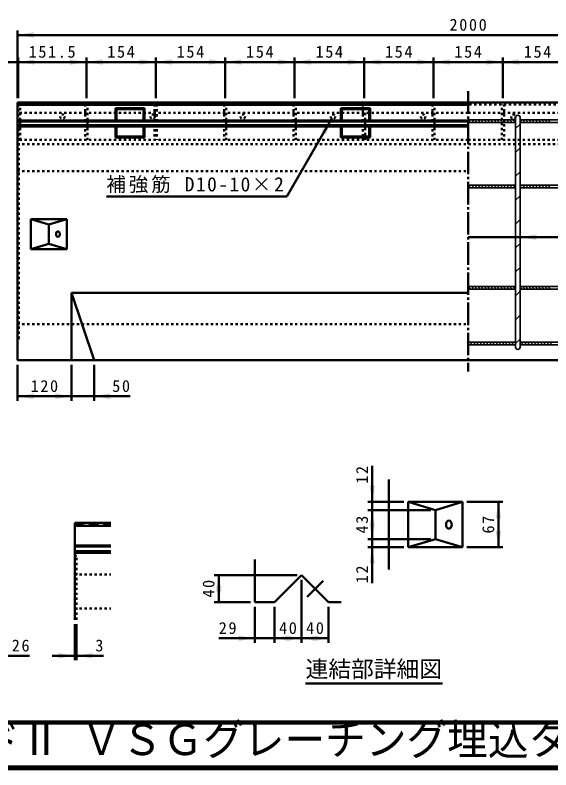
# Model space of a CAD drawing. Units: millimetres, scale not verified. Extents: x 100 to 4105, y 100 to 2870.
# Drawn here: x 1913 to 3101, y 100 to 1776 of the extents above; entities that cross this region are included whole.
import ezdxf
from ezdxf.enums import TextEntityAlignment as Align

# ---------------------------------------------------------------- set-up
doc = ezdxf.new("R2010")
doc.units = ezdxf.units.MM
doc.header["$LTSCALE"] = 5
for name, pattern in [('USER1', [2.2, 1, -1.2]), ('USER2', [13.4, 10, -1.2, 1, -1.2]), ('USER4', [6.3, 4.2, -2.1])]:
    doc.linetypes.add(name, pattern=pattern)
doc.layers.add('V-nasSTD', color=7, linetype='Continuous', lineweight=50)
doc.styles.add('ＭＳ ゴシック', font='')
doc.styles.get('ＭＳ ゴシック').set_extended_font_data('MS Gothic')

msp = doc.modelspace()

# ---------------------------------------------------------------- hatches: boundary and pattern name
at = {"layer": 'V-nasSTD'}
for points in [[(1953.814, 1737.38), (1917.814, 1731.38), (1953.814, 1725.38)], [(1881.814, 1677.38), (1917.814, 1671.38), (1881.814, 1665.38)], [(1955.314, 1665.38), (1919.314, 1671.38), (1955.314, 1677.38)], [(2034.814, 1677.38), (2070.814, 1671.38), (2034.814, 1665.38)], [(2106.814, 1665.38), (2070.814, 1671.38), (2106.814, 1677.38)], [(2188.814, 1677.38), (2224.814, 1671.38), (2188.814, 1665.38)], [(2260.814, 1665.38), (2224.814, 1671.38), (2260.814, 1677.38)], [(2342.814, 1677.38), (2378.814, 1671.38), (2342.814, 1665.38)], [(2414.814, 1665.38), (2378.814, 1671.38), (2414.814, 1677.38)], [(2496.814, 1677.38), (2532.814, 1671.38), (2496.814, 1665.38)], [(2568.814, 1665.38), (2532.814, 1671.38), (2568.814, 1677.38)], [(2650.814, 1677.38), (2686.814, 1671.38), (2650.814, 1665.38)], [(2722.814, 1665.38), (2686.814, 1671.38), (2722.814, 1677.38)], [(2804.814, 1677.38), (2840.814, 1671.38), (2804.814, 1665.38)], [(2876.814, 1665.38), (2840.814, 1671.38), (2876.814, 1677.38)], [(2958.814, 1677.38), (2994.814, 1671.38), (2958.814, 1665.38)], [(3030.814, 1677.38), (2994.814, 1671.38), (3030.814, 1665.38)], [(2592.117, 1517.644), (2615.314, 1545.821), (2602.51, 1511.644)], [(3068.814, 1288.603), (3032.814, 1282.603), (3068.814, 1276.603)], [(1953.814, 935.38), (1917.814, 929.38), (1953.814, 923.38)], [(2001.814, 923.38), (2037.814, 929.38), (2001.814, 935.38)], [(2123.814, 935.38), (2087.814, 929.38), (2123.814, 923.38)], [(2699.043, 730.777), (2705.043, 694.777), (2711.043, 730.777)], [(2991.043, 658.777), (2985.043, 694.777), (2979.043, 658.777)], [(2711.043, 640.777), (2705.043, 676.777), (2699.043, 640.777)], [(2699.043, 648.277), (2705.043, 612.277), (2711.043, 648.277)], [(2979.043, 630.277), (2985.043, 594.277), (2991.043, 630.277)], [(2711.043, 558.277), (2705.043, 594.277), (2699.043, 558.277)], [(2370.624, 496.204), (2364.624, 532.204), (2358.624, 496.204)], [(2358.624, 508.204), (2364.624, 472.204), (2370.624, 508.204)], [(2408.624, 386.204), (2444.624, 392.204), (2408.624, 398.204)], [(2524.124, 398.204), (2488.124, 392.204), (2524.124, 386.204)], [(2512.124, 386.204), (2548.124, 392.204), (2512.124, 398.204)], [(2584.124, 398.204), (2548.124, 392.204), (2584.124, 386.204)], [(2572.124, 386.204), (2608.124, 392.204), (2572.124, 398.204)], [(2008.943, 347.405), (2044.943, 353.405), (2008.943, 359.405)], [(2084.693, 359.405), (2048.693, 353.405), (2084.693, 347.405)]]:
    msp.add_hatch(color=256, dxfattribs=at).paths.add_polyline_path(points)

# ---------------------------------------------------------------- linework, layer by layer
for p, q in [((1917.814, 1591.38), (1917.814, 1741.38)), ((1917.814, 1731.38), (3917.814, 1731.38)), ((1919.314, 1591.38), (1919.314, 1681.38)), ((2070.814, 1591.38), (2070.814, 1681.38)), ((2224.814, 1591.38), (2224.814, 1681.38)), ((2378.814, 1591.38), (2378.814, 1681.38)), ((2532.814, 1591.38), (2532.814, 1681.38)), ((2686.814, 1591.38), (2686.814, 1681.38)), ((2840.814, 1591.38), (2840.814, 1681.38)), ((2994.814, 1591.38), (2994.814, 1681.38)), ((1817.814, 1671.38), (1917.814, 1671.38)), ((1919.314, 1671.38), (1917.814, 1671.38)), ((2070.814, 1671.38), (1919.314, 1671.38)), ((2224.814, 1671.38), (2070.814, 1671.38)), ((2378.814, 1671.38), (2224.814, 1671.38)), ((2532.814, 1671.38), (2378.814, 1671.38)), ((2686.814, 1671.38), (2532.814, 1671.38)), ((2840.814, 1671.38), (2686.814, 1671.38)), ((2994.814, 1671.38), (2840.814, 1671.38)), ((2994.814, 1671.38), (3148.814, 1671.38)), ((1917.814, 1581.38), (1917.814, 1009.38)), ((1917.814, 1581.38), (3917.814, 1581.38)), ((1917.814, 1576.38), (2917.814, 1576.38)), ((2135.514, 1568.68), (2200.114, 1568.68)), ((2135.514, 1568.68), (2137.814, 1566.38)), ((2135.514, 1568.68), (2135.514, 1541.395)), ((2137.814, 1566.38), (2197.814, 1566.38)), ((2137.814, 1566.38), (2137.814, 1541.395)), ((2197.814, 1566.38), (2200.114, 1568.68)), ((2197.814, 1566.38), (2197.814, 1541.395)), ((2200.114, 1568.68), (2200.114, 1541.395)), ((2635.514, 1568.68), (2700.114, 1568.68)), ((2635.514, 1568.68), (2637.814, 1566.38)), ((2635.514, 1568.68), (2635.514, 1541.395)), ((2637.814, 1566.38), (2697.814, 1566.38)), ((2637.814, 1566.38), (2637.814, 1541.395)), ((2697.814, 1566.38), (2700.114, 1568.68)), ((2697.814, 1566.38), (2697.814, 1541.395)), ((2700.114, 1568.68), (2700.114, 1541.395)), ((2615.314, 1545.821), (2515.314, 1372.616)), ((1917.814, 1541.395), (2917.814, 1541.395)), ((1917.814, 1539.38), (2917.814, 1539.38)), ((1917.814, 1531.38), (2917.814, 1531.38)), ((1917.814, 1528.022), (2917.814, 1528.022)), ((2135.514, 1528.022), (2135.514, 1504.08)), ((2137.814, 1528.022), (2137.814, 1506.38)), ((2197.814, 1528.022), (2197.814, 1506.38)), ((2200.114, 1528.022), (2200.114, 1504.08)), ((2635.514, 1528.022), (2635.514, 1504.08)), ((2637.814, 1528.022), (2637.814, 1506.38)), ((2697.814, 1528.022), (2697.814, 1506.38)), ((2700.114, 1528.022), (2700.114, 1504.08)), ((2135.514, 1504.08), (2137.814, 1506.38)), ((2135.514, 1504.08), (2200.114, 1504.08)), ((2137.814, 1506.38), (2197.814, 1506.38)), ((2197.814, 1506.38), (2200.114, 1504.08)), ((2635.514, 1504.08), (2637.814, 1506.38)), ((2635.514, 1504.08), (2700.114, 1504.08)), ((2637.814, 1506.38), (2697.814, 1506.38)), ((2697.814, 1506.38), (2700.114, 1504.08)), ((2515.314, 1372.616), (2115.314, 1372.616)), ((1947.814, 1322.88), (1947.814, 1255.88)), ((1947.814, 1322.88), (2027.814, 1322.88)), ((1947.814, 1322.88), (1987.814, 1310.88)), ((1987.814, 1310.88), (2027.814, 1322.88)), ((1987.814, 1310.88), (1987.814, 1267.88)), ((2027.814, 1322.88), (2027.814, 1255.88)), ((4020.814, 1282.603), (2917.814, 1282.603)), ((1947.814, 1255.88), (1987.814, 1267.88)), ((1987.814, 1267.88), (2027.814, 1255.88)), ((1947.814, 1255.88), (2027.814, 1255.88)), ((2037.814, 1159.38), (2037.814, 1009.38)), ((2037.814, 1159.38), (2087.814, 1009.38)), ((2037.814, 1159.38), (2917.814, 1159.38)), ((1917.814, 1009.38), (3917.814, 1009.38)), ((1917.814, 999.38), (1917.814, 919.38)), ((2037.814, 999.38), (2037.814, 919.38)), ((2087.814, 999.38), (2087.814, 919.38)), ((1917.814, 929.38), (2037.814, 929.38)), ((2037.814, 929.38), (2087.814, 929.38)), ((2167.814, 929.38), (2087.814, 929.38)), ((2705.043, 774.777), (2705.043, 694.777)), ((2741.543, 744.527), (2741.543, 544.527)), ((2775.043, 694.777), (2695.043, 694.777)), ((2705.043, 676.777), (2705.043, 694.777)), ((2785.043, 694.777), (2785.043, 594.277)), ((2785.043, 694.777), (2905.043, 694.777)), ((2785.043, 694.777), (2845.043, 676.777)), ((2845.043, 676.777), (2905.043, 694.777)), ((2905.043, 694.777), (2905.043, 594.277)), ((2915.043, 694.777), (2995.043, 694.777)), ((2985.043, 594.277), (2985.043, 694.777)), ((2835.043, 676.777), (2695.043, 676.777)), ((2705.043, 612.277), (2705.043, 676.777)), ((2845.043, 676.777), (2845.043, 612.277)), ((2044.943, 433.405), (2044.943, 648.405)), ((2044.943, 648.405), (2124.943, 648.405)), ((2044.943, 642.155), (2124.943, 642.155)), ((2835.043, 612.277), (2695.043, 612.277)), ((2705.043, 594.277), (2705.043, 612.277)), ((2785.043, 594.277), (2845.043, 612.277)), ((2845.043, 612.277), (2905.043, 594.277)), ((2044.943, 598.424), (2124.943, 598.424)), ((2044.943, 595.905), (2124.943, 595.905)), ((2775.043, 594.277), (2695.043, 594.277)), ((2705.043, 514.277), (2705.043, 594.277)), ((2785.043, 594.277), (2905.043, 594.277)), ((2915.043, 594.277), (2995.043, 594.277)), ((2044.943, 585.905), (2124.943, 585.905)), ((2044.943, 581.708), (2124.943, 581.708)), ((2444.624, 567.204), (2444.624, 472.204)), ((2538.124, 532.204), (2354.624, 532.204)), ((2364.624, 472.204), (2364.624, 532.204)), ((2488.124, 472.204), (2548.124, 532.204)), ((2548.124, 532.204), (2608.124, 472.204)), ((2548.124, 522.204), (2548.124, 382.204)), ((2434.624, 472.204), (2354.624, 472.204)), ((2444.624, 472.204), (2488.124, 472.204)), ((2608.124, 472.204), (2636.124, 472.204)), ((2444.624, 462.204), (2444.624, 382.204)), ((2488.124, 462.204), (2488.124, 382.204)), ((2608.124, 462.204), (2608.124, 382.204)), ((2044.943, 423.405), (2044.943, 343.405)), ((2048.693, 423.405), (2048.693, 343.405)), ((2364.624, 392.204), (2444.624, 392.204)), ((2444.624, 392.204), (2488.124, 392.204)), ((2488.124, 392.204), (2548.124, 392.204)), ((2548.124, 392.204), (2608.124, 392.204)), ((1944.943, 353.405), (1864.943, 353.405)), ((1994.943, 353.405), (2044.943, 353.405)), ((2044.943, 353.405), (2048.693, 353.405)), ((2108.693, 353.405), (2048.693, 353.405)), ((2557.286, 291.96), (2860.694, 291.96))]:
    msp.add_line(p, q, dxfattribs=at)
at = {"layer": 'V-nasSTD', "linetype": 'USER2'}
for p, q in [((2917.814, 1606.38), (2917.814, 984.38)), ((2560.446, 484.526), (2595.801, 519.882))]:
    msp.add_line(p, q, dxfattribs=at)
at = {"layer": 'V-nasSTD', "linetype": 'USER1'}
for p, q in [((1917.814, 1577.38), (1919.314, 1577.38)), ((1919.314, 1577.38), (3916.314, 1577.38)), ((1919.314, 1577.38), (1919.314, 1498.38)), ((1924.314, 1498.38), (1924.314, 1577.38)), ((2068.314, 1577.38), (2068.314, 1498.38)), ((2073.314, 1498.38), (2073.314, 1577.38)), ((2222.314, 1577.38), (2222.314, 1498.38)), ((2227.314, 1577.38), (2227.314, 1498.38)), ((2376.314, 1577.38), (2376.314, 1498.38)), ((2381.314, 1498.38), (2381.314, 1577.38)), ((2530.314, 1577.38), (2530.314, 1498.38)), ((2535.314, 1498.38), (2535.314, 1577.38)), ((2684.314, 1577.38), (2684.314, 1498.38)), ((2689.314, 1498.38), (2689.314, 1577.38)), ((2838.314, 1577.38), (2838.314, 1498.38)), ((2843.314, 1498.38), (2843.314, 1577.38)), ((2992.314, 1498.38), (2992.314, 1577.38)), ((2997.314, 1577.38), (2997.314, 1498.38)), ((2917.814, 1558.38), (1919.314, 1558.38)), ((2917.814, 1558.38), (3916.314, 1558.38)), ((1920.814, 1521.38), (1917.814, 1523.38)), ((1920.814, 1057.38), (1920.814, 1521.38)), ((1917.814, 1499.38), (1920.814, 1501.38)), ((1919.314, 1498.38), (1917.814, 1498.38)), ((2917.814, 1498.38), (1919.314, 1498.38)), ((2917.814, 1498.38), (3916.314, 1498.38)), ((1917.814, 1489.38), (3917.814, 1489.38)), ((1917.814, 1429.38), (2917.814, 1429.38)), ((1917.814, 1089.38), (2917.814, 1089.38)), ((1917.814, 1079.38), (1920.814, 1077.38)), ((1920.814, 1057.38), (1917.814, 1055.38)), ((2048.693, 573.405), (2044.943, 575.905)), ((2048.693, 433.405), (2048.693, 573.405)), ((2044.943, 545.905), (2048.693, 548.405)), ((2044.943, 533.405), (2124.943, 533.405)), ((2044.943, 458.405), (2124.943, 458.405))]:
    msp.add_line(p, q, dxfattribs=at)
at = {"layer": 'V-nasSTD', "lineweight": 35}
for p, q in [((2917.814, 1543.38), (3022.814, 1543.38)), ((2917.814, 1543.364), (2923.797, 1537.38)), ((2924.868, 1543.38), (2930.868, 1537.38)), ((2931.939, 1543.38), (2937.939, 1537.38)), ((2939.01, 1543.38), (2945.01, 1537.38)), ((2946.081, 1543.38), (2952.081, 1537.38)), ((2953.152, 1543.38), (2959.152, 1537.38)), ((2960.223, 1543.38), (2966.223, 1537.38)), ((2967.294, 1543.38), (2973.294, 1537.38)), ((2974.366, 1543.38), (2980.366, 1537.38)), ((2981.437, 1543.38), (2987.437, 1537.38)), ((2988.508, 1543.38), (2994.508, 1537.38)), ((2995.579, 1543.38), (3001.579, 1537.38)), ((3002.65, 1543.38), (3008.65, 1537.38)), ((3009.721, 1543.38), (3015.721, 1537.38)), ((3016.792, 1543.38), (3022.792, 1537.38)), ((3022.814, 1038.38), (3022.814, 1548.38)), ((3032.814, 1548.38), (3032.814, 1038.38)), ((3032.814, 1543.38), (3302.814, 1543.38)), ((3038.005, 1543.38), (3044.005, 1537.38)), ((3045.076, 1543.38), (3051.076, 1537.38)), ((3052.147, 1543.38), (3058.147, 1537.38)), ((3059.218, 1543.38), (3065.218, 1537.38)), ((3066.289, 1543.38), (3072.289, 1537.38)), ((3073.361, 1543.38), (3079.361, 1537.38)), ((3080.432, 1543.38), (3086.432, 1537.38)), ((3087.503, 1543.38), (3093.503, 1537.38)), ((3094.574, 1543.38), (3100.574, 1537.38)), ((2917.814, 1537.38), (3022.814, 1537.38)), ((3022.814, 1523.728), (3032.814, 1533.728)), ((3032.814, 1541.501), (3036.934, 1537.38)), ((3032.814, 1537.38), (3302.814, 1537.38)), ((3022.814, 1470.695), (3032.814, 1480.695)), ((3022.814, 1417.662), (3032.814, 1427.662)), ((2917.814, 1397.826), (3022.814, 1397.826)), ((2917.814, 1397.809), (2923.797, 1391.826)), ((2917.814, 1391.826), (3022.814, 1391.826)), ((2924.868, 1397.826), (2930.868, 1391.826)), ((2931.939, 1397.826), (2937.939, 1391.826)), ((2939.01, 1397.826), (2945.01, 1391.826)), ((2946.081, 1397.826), (2952.081, 1391.826)), ((2953.152, 1397.826), (2959.152, 1391.826)), ((2960.223, 1397.826), (2966.223, 1391.826)), ((2967.294, 1397.826), (2973.294, 1391.826)), ((2974.366, 1397.826), (2980.366, 1391.826)), ((2981.437, 1397.826), (2987.437, 1391.826)), ((2988.508, 1397.826), (2994.508, 1391.826)), ((2995.579, 1397.826), (3001.579, 1391.826)), ((3002.65, 1397.826), (3008.65, 1391.826)), ((3009.721, 1397.826), (3015.721, 1391.826)), ((3016.792, 1397.826), (3022.792, 1391.826)), ((3032.814, 1397.826), (3302.814, 1397.826)), ((3032.814, 1395.947), (3036.934, 1391.826)), ((3032.814, 1391.826), (3302.814, 1391.826)), ((3038.005, 1397.826), (3044.005, 1391.826)), ((3045.076, 1397.826), (3051.076, 1391.826)), ((3052.147, 1397.826), (3058.147, 1391.826)), ((3059.218, 1397.826), (3065.218, 1391.826)), ((3066.289, 1397.826), (3072.289, 1391.826)), ((3073.361, 1397.826), (3079.361, 1391.826)), ((3080.432, 1397.826), (3086.432, 1391.826)), ((3087.503, 1397.826), (3093.503, 1391.826)), ((3094.574, 1397.826), (3100.574, 1391.826)), ((3022.814, 1364.629), (3032.814, 1374.629)), ((3022.814, 1311.596), (3032.814, 1321.596)), ((3022.814, 1258.563), (3032.814, 1268.563)), ((3022.814, 1205.53), (3032.814, 1215.53)), ((2917.814, 1173.38), (3022.814, 1173.38)), ((2917.814, 1173.364), (2923.797, 1167.38)), ((2924.868, 1173.38), (2930.868, 1167.38)), ((2931.939, 1173.38), (2937.939, 1167.38)), ((2939.01, 1173.38), (2945.01, 1167.38)), ((2946.081, 1173.38), (2952.081, 1167.38)), ((2953.152, 1173.38), (2959.152, 1167.38)), ((2960.223, 1173.38), (2966.223, 1167.38)), ((2967.294, 1173.38), (2973.294, 1167.38)), ((2974.366, 1173.38), (2980.366, 1167.38)), ((2981.437, 1173.38), (2987.437, 1167.38)), ((2988.508, 1173.38), (2994.508, 1167.38)), ((2995.579, 1173.38), (3001.579, 1167.38)), ((3002.65, 1173.38), (3008.65, 1167.38)), ((3009.721, 1173.38), (3015.721, 1167.38)), ((3016.792, 1173.38), (3022.792, 1167.38)), ((3032.814, 1173.38), (3302.814, 1173.38)), ((3038.005, 1173.38), (3044.005, 1167.38)), ((3045.076, 1173.38), (3051.076, 1167.38)), ((3052.147, 1173.38), (3058.147, 1167.38)), ((3059.218, 1173.38), (3065.218, 1167.38)), ((3066.289, 1173.38), (3072.289, 1167.38)), ((3073.361, 1173.38), (3079.361, 1167.38)), ((3080.432, 1173.38), (3086.432, 1167.38)), ((3087.503, 1173.38), (3093.503, 1167.38)), ((3094.574, 1173.38), (3100.574, 1167.38)), ((2917.814, 1167.38), (3022.814, 1167.38)), ((3022.814, 1152.497), (3032.814, 1162.497)), ((3032.814, 1171.501), (3036.934, 1167.38)), ((3032.814, 1167.38), (3302.814, 1167.38)), ((3022.814, 1099.464), (3032.814, 1109.464)), ((3022.814, 1046.431), (3032.814, 1056.431)), ((2917.814, 1049.38), (3022.814, 1049.38)), ((2917.814, 1046.085), (2920.518, 1043.38)), ((2917.814, 1043.38), (3022.814, 1043.38)), ((2921.589, 1049.38), (2927.589, 1043.38)), ((2928.66, 1049.38), (2934.66, 1043.38)), ((2935.731, 1049.38), (2941.731, 1043.38)), ((2942.802, 1049.38), (2948.802, 1043.38)), ((2949.873, 1049.38), (2955.873, 1043.38)), ((2956.944, 1049.38), (2962.944, 1043.38)), ((2964.015, 1049.38), (2970.015, 1043.38)), ((2971.086, 1049.38), (2977.086, 1043.38)), ((2978.157, 1049.38), (2984.157, 1043.38)), ((2985.228, 1049.38), (2991.228, 1043.38)), ((2992.3, 1049.38), (2998.3, 1043.38)), ((2999.371, 1049.38), (3005.371, 1043.38)), ((3006.442, 1049.38), (3012.442, 1043.38)), ((3013.513, 1049.38), (3019.513, 1043.38)), ((3020.584, 1049.38), (3022.814, 1047.151)), ((3032.814, 1049.38), (3302.814, 1049.38)), ((3032.814, 1044.222), (3033.655, 1043.38)), ((3032.814, 1043.38), (3302.814, 1043.38)), ((3034.726, 1049.38), (3040.726, 1043.38)), ((3041.797, 1049.38), (3047.797, 1043.38)), ((3048.868, 1049.38), (3054.868, 1043.38)), ((3055.939, 1049.38), (3061.939, 1043.38)), ((3063.01, 1049.38), (3069.01, 1043.38)), ((3070.081, 1049.38), (3076.081, 1043.38)), ((3077.152, 1049.38), (3083.152, 1043.38)), ((3084.223, 1049.38), (3090.223, 1043.38)), ((3091.294, 1049.38), (3097.294, 1043.38)), ((3098.366, 1049.38), (3104.366, 1043.38))]:
    msp.add_line(p, q, dxfattribs=at)
at = {"layer": 'V-nasSTD', "linetype": 'USER4'}
msp.add_line((2044.943, 643.405), (2124.943, 643.405), dxfattribs=at)
at = {"layer": 'V-nasSTD', "lineweight": 100}
for p, q in [((105, 205), (4100, 205)), ((105, 105), (4100, 105))]:
    msp.add_line(p, q, dxfattribs=at)
at = {"layer": 'V-nasSTD', "lineweight": 13}
msp.add_lwpolyline([(100, 100), (100, 2870), (4105, 2870), (4105, 100)], close=True, dxfattribs=at)
at = {"layer": 'V-nasSTD', "linetype": 'USER1'}
for centre in [(2017.814, 1550.151), (2217.814, 1550.151), (2417.814, 1550.151), (2617.814, 1550.151), (2817.814, 1550.151), (3017.814, 1550.151)]:
    msp.add_circle(centre, 5, dxfattribs=at)
at = {"layer": 'V-nasSTD', "lineweight": 35}
for centre, start, end in [((3027.814, 1548.38), 0, 180), ((3027.814, 1038.38), 180, 0)]:
    msp.add_arc(centre, 5, start, end, dxfattribs=at)
at = {"layer": 'V-nasSTD'}
for centre, major_axis in [((2007.814, 1289.38), (0, 6)), ((2875.043, 644.527), (0, 9))]:
    msp.add_ellipse(centre, major_axis=major_axis, ratio=0.707107, dxfattribs=at)

# ---------------------------------------------------------------- texts
at = {"layer": 'V-nasSTD', "style": 'ＭＳ ゴシック'}
for s, height, p in [('3', 26.39, (2090.693, 389.405)), ('連結部詳細図', 36.95, (2557.286, 342.36))]:
    msp.add_text(s, height=height, dxfattribs=at).set_placement(p, align=Align.TOP_LEFT)
at = {"layer": 'V-nasSTD', "style": 'ＭＳ ゴシック', "width": 0.95}
msp.add_text('ユニロードⅡ ＶＳＧグレーチング埋込タイプ', height=69.65, dxfattribs=at).set_placement((1472.5, 202.5), align=Align.TOP_LEFT)
at = {"layer": 'V-nasSTD', "attachment_point": 1, "style": 'ＭＳ ゴシック'}
for s, insert, char_height in [('\\T1.2;2000', (2876.414, 1767.38), 26.39), ('\\T1.2;151.5', (1942.864, 1707.38), 26.39), ('\\T1.2;154', (2117.214, 1707.38), 26.39), ('\\T1.2;154', (2271.214, 1707.38), 26.39), ('\\T1.2;154', (2425.214, 1707.38), 26.39), ('\\T1.2;154', (2579.214, 1707.38), 26.39), ('\\T1.2;154', (2733.214, 1707.38), 26.39), ('\\T1.2;154', (2887.214, 1707.38), 26.39), ('\\T1.2;154', (3041.214, 1707.38), 26.39), ('\\T1.15;補強筋\\~D10-10×2', (2115.314, 1415.816), 31.67), ('\\T1.2;120', (1947.214, 965.38), 26.39), ('\\T1.2;50', (2128.214, 965.377), 26.39), ('\\T1.2;29', (2364.624, 428.204), 26.39), ('\\T1.2;40', (2498.324, 428.204), 26.39), ('\\T1.2;40', (2558.324, 428.204), 26.39), ('\\T1.2;26', (1905.343, 389.405), 26.39)]:
    msp.add_mtext(s, dxfattribs=dict(at, insert=insert, char_height=char_height))
at = {"layer": 'V-nasSTD', "char_height": 26.39, "attachment_point": 1, "rotation": 90, "style": 'ＭＳ ゴシック'}
for s, insert in [('\\T1.2;12', (2669.043, 735.177)), ('\\T1.2;43', (2669.043, 624.727)), ('\\T1.2;67', (2949.043, 624.727)), ('\\T1.2;12', (2669.043, 514.277)), ('\\T1.2;40', (2328.624, 482.404))]:
    msp.add_mtext(s, dxfattribs=dict(at, insert=insert))

doc.saveas('drawing.dxf')
